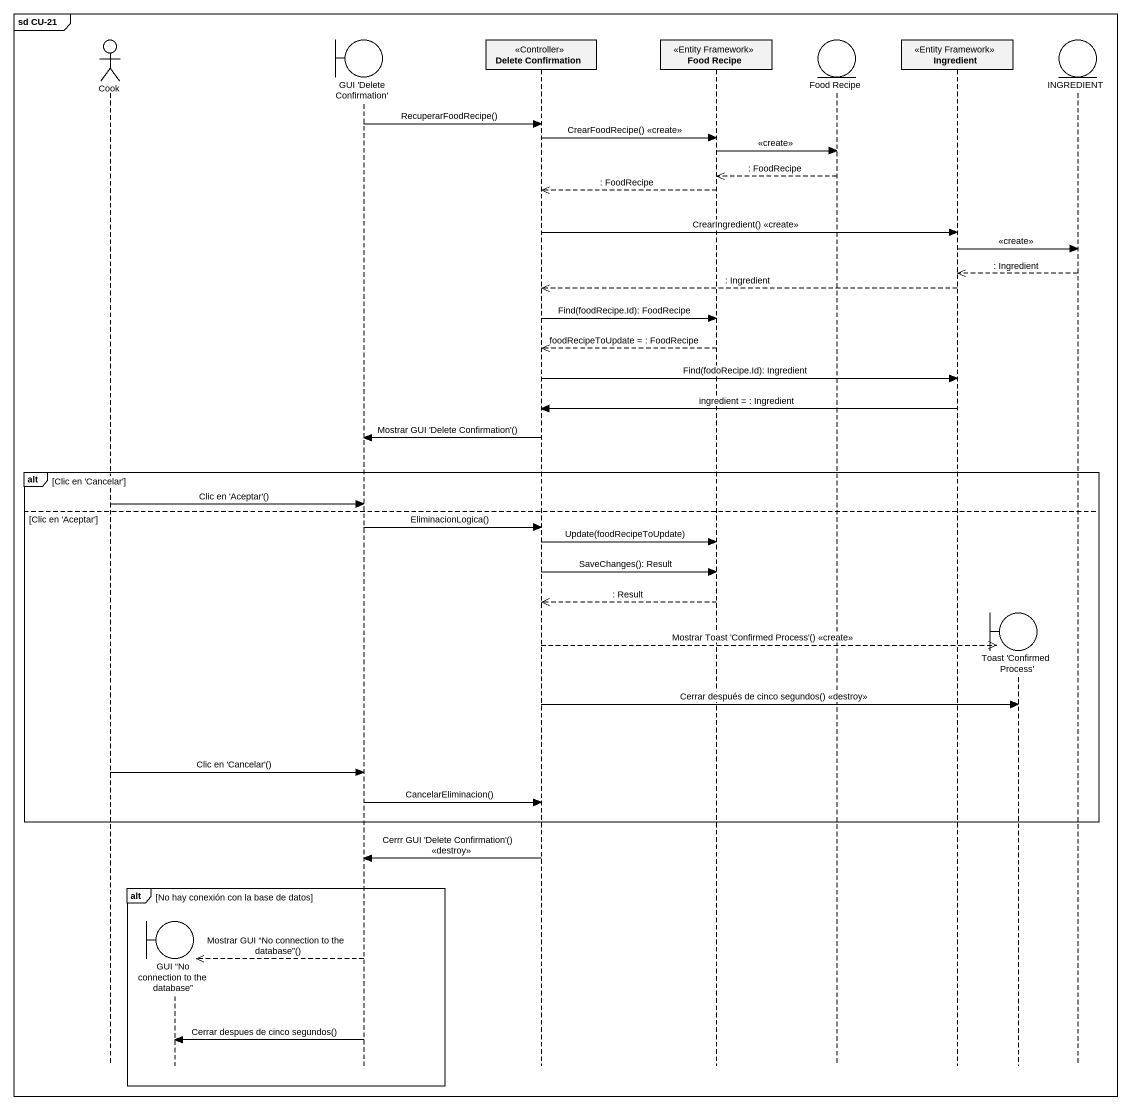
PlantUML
@startuml
mainframe sd CU-21
hide footbox
actor Cook
boundary "GUI “No connection to the database”" as GUI_No_connection_to_the
boundary "GUI 'Delete Confirmation'" as GUI_Delete_Confirmation
participant "Delete Confirmation" as Delete_Confirmation <<Controller>>
participant "Food Recipe" as Food_Recipe <<Entity Framework>>
entity "Food Recipe" as Food_Recipe_2
participant Ingredient <<Entity Framework>>
boundary "Toast 'Confirmed Process'" as Toast_Confirmed_Process
entity INGREDIENT

GUI_Delete_Confirmation -> Delete_Confirmation : RecuperarFoodRecipe()
Delete_Confirmation -> Food_Recipe : CrearFoodRecipe() <<create>>
Food_Recipe -> Food_Recipe_2 : <<create>>
Food_Recipe_2 -->> Food_Recipe : : FoodRecipe
Food_Recipe -->> Delete_Confirmation : : FoodRecipe
Delete_Confirmation -> Ingredient : CrearIngredient() <<create>>
Ingredient -> INGREDIENT : <<create>>
INGREDIENT -->> Ingredient : : Ingredient
Ingredient -->> Delete_Confirmation : : Ingredient
Delete_Confirmation -> Food_Recipe : Find(foodRecipe.Id): FoodRecipe
Food_Recipe -->> Delete_Confirmation : foodRecipeToUpdate = : FoodRecipe
Delete_Confirmation -> Ingredient : Find(fodoRecipe.Id): Ingredient
Ingredient -> Delete_Confirmation : ingredient = : Ingredient
Delete_Confirmation -> GUI_Delete_Confirmation : Mostrar GUI 'Delete Confirmation'()
alt Clic en 'Cancelar'
  Cook -> GUI_Delete_Confirmation : Clic en 'Aceptar'()
else Clic en 'Aceptar'
  GUI_Delete_Confirmation -> Delete_Confirmation : EliminacionLogica()
  Delete_Confirmation -> Food_Recipe : Update(foodRecipeToUpdate)
  Delete_Confirmation -> Food_Recipe : SaveChanges(): Result
  Food_Recipe -->> Delete_Confirmation : : Result
  Delete_Confirmation -->> Toast_Confirmed_Process ** : Mostrar Toast 'Confirmed Process'() <<create>>
  Delete_Confirmation -> Toast_Confirmed_Process : Cerrar después de cinco segundos() <<destroy>>
  Cook -> GUI_Delete_Confirmation : Clic en 'Cancelar'()
  GUI_Delete_Confirmation -> Delete_Confirmation : CancelarEliminacion()
end
Delete_Confirmation -> GUI_Delete_Confirmation : Cerrr GUI 'Delete Confirmation'() <<destroy>>
alt No hay conexión con la base de datos
  GUI_Delete_Confirmation -->> GUI_No_connection_to_the ** : Mostrar GUI “No connection to the database”()
  GUI_Delete_Confirmation -> GUI_No_connection_to_the : Cerrar despues de cinco segundos()
end
@enduml
